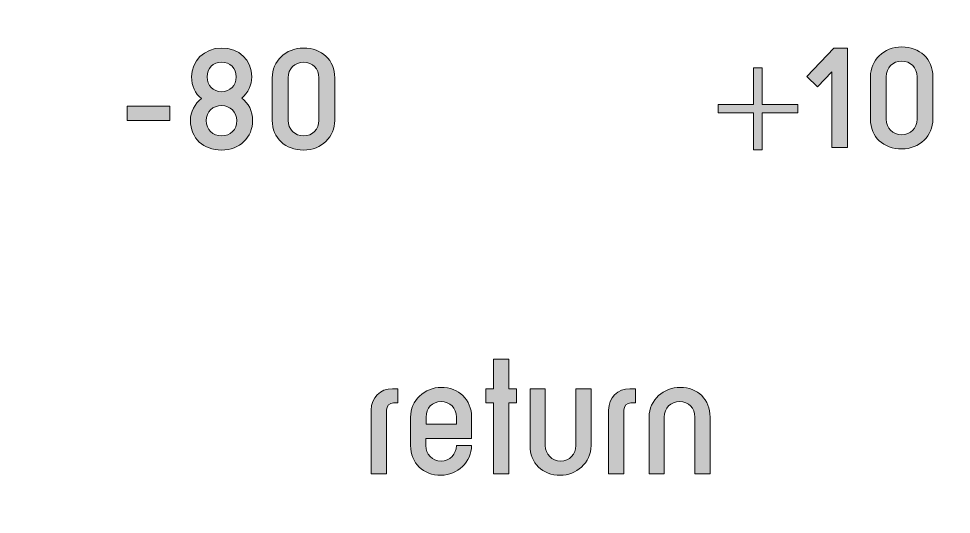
# Model space of a CAD drawing. Extents: x 246 to 922, y -755 to -114.
# Drawn here: x 670.6 to 752.6, y -438.4 to -394.8 of the extents above; entities that cross this region are included whole.
import ezdxf

# ---------------------------------------------------------------- set-up
doc = ezdxf.new("R2010")
doc.units = 0
doc.header["$MEASUREMENT"] = 0
doc.layers.add('laser_marking', color=7, linetype='Continuous', lineweight=0)
doc.layers.add('レイヤー 1', color=7, linetype='Continuous', lineweight=0)

# ---------------------------------------------------------------- blocks, each defined once
blk = doc.blocks.new('Block_0')
at = {"layer": 'レイヤー 1', "color": 7, "lineweight": 9}
blk.add_open_spline([(849.484, -597.413), (849.484, -597.413), (849.485, -755.493), (849.485, -755.493), (849.485, -755.493), (904.59, -755.389), (904.59, -755.389), (914.293, -755.37), (921.421, -747.834), (922.353, -738.227), (922.353, -738.227), (922.342, -133.156), (922.342, -133.156), (922.342, -123.344), (914.288, -115.499), (904.511, -115.499), (904.511, -115.499), (267.972, -115.512), (267.972, -115.512), (256.027, -114.198), (246.527, -120.932), (245.642, -133.065), (245.642, -133.065), (245.642, -736.617), (245.642, -736.617), (245.578, -746.711), (252.914, -755.296), (263.021, -755.323), (263.021, -755.323), (317.803, -755.472), (317.803, -755.472), (317.803, -755.472), (317.842, -597.12), (317.842, -597.12), (317.842, -597.12), (373.605, -541.724), (373.605, -541.724), (373.605, -541.724), (793.567, -542.245), (793.567, -542.245), (793.567, -542.245), (849.484, -597.413), (849.484, -597.413)], degree=3, knots=[0, 0, 0, 0, 1, 1, 1, 2, 2, 2, 3, 3, 3, 4, 4, 4, 5, 5, 5, 6, 6, 6, 7, 7, 7, 8, 8, 8, 9, 9, 9, 10, 10, 10, 11, 11, 11, 12, 12, 12, 13, 13, 13, 14, 14, 14, 14], dxfattribs=at)
blk = doc.blocks.new('Block_3')
at = {"layer": 'laser_marking'}
for points, knots in [([(740.831, -400.802), (740.831, -400.802), (739.871, -399.891), (739.871, -399.891), (739.871, -399.891), (742.27, -397.42), (742.27, -397.42), (742.27, -397.42), (743.469, -397.42), (743.469, -397.42), (743.469, -397.42), (743.469, -406.151), (743.469, -406.151), (743.469, -406.151), (742.078, -406.151), (742.078, -406.151), (742.078, -406.151), (742.078, -399.483), (742.078, -399.483), (742.078, -399.483), (740.831, -400.802), (740.831, -400.802)], [0, 0, 0, 0, 1, 1, 1, 2, 2, 2, 3, 3, 3, 4, 4, 4, 5, 5, 5, 6, 6, 6, 7, 7, 7, 7]), ([(745.475, -403.657), (745.475, -403.657), (745.475, -399.915), (745.475, -399.915), (745.475, -398.476), (746.626, -397.3), (748.233, -397.3), (749.816, -397.3), (750.968, -398.355), (750.968, -399.915), (750.968, -399.915), (750.968, -403.657), (750.968, -403.657), (750.968, -405.096), (749.816, -406.271), (748.233, -406.271), (746.626, -406.271), (745.475, -405.216), (745.475, -403.657)], [0, 0, 0, 0, 1, 1, 1, 2, 2, 2, 3, 3, 3, 4, 4, 4, 5, 5, 5, 6, 6, 6, 6]), ([(749.577, -403.657), (749.577, -403.657), (749.577, -399.915), (749.577, -399.915), (749.577, -399.123), (749.001, -398.547), (748.233, -398.547), (747.442, -398.547), (746.866, -399.123), (746.866, -399.915), (746.866, -399.915), (746.866, -403.657), (746.866, -403.657), (746.866, -404.424), (747.442, -405.024), (748.233, -405.024), (749.001, -405.024), (749.577, -404.424), (749.577, -403.657)], [0, 0, 0, 0, 1, 1, 1, 2, 2, 2, 3, 3, 3, 4, 4, 4, 5, 5, 5, 6, 6, 6, 6]), ([(735.202, -399.124), (735.202, -399.124), (735.969, -399.124), (735.969, -399.124), (735.969, -399.124), (735.969, -402.362), (735.969, -402.362), (735.969, -402.362), (739.087, -402.362), (739.087, -402.362), (739.087, -402.362), (739.087, -403.082), (739.087, -403.082), (739.087, -403.082), (735.969, -403.082), (735.969, -403.082), (735.969, -403.082), (735.969, -406.344), (735.969, -406.344), (735.969, -406.344), (735.202, -406.344), (735.202, -406.344), (735.202, -406.344), (735.202, -403.082), (735.202, -403.082), (735.202, -403.082), (732.083, -403.082), (732.083, -403.082), (732.083, -403.082), (732.083, -402.362), (732.083, -402.362), (732.083, -402.362), (735.202, -402.362), (735.202, -402.362), (735.202, -402.362), (735.202, -399.124), (735.202, -399.124)], [0, 0, 0, 0, 1, 1, 1, 2, 2, 2, 3, 3, 3, 4, 4, 4, 5, 5, 5, 6, 6, 6, 7, 7, 7, 8, 8, 8, 9, 9, 9, 10, 10, 10, 11, 11, 11, 12, 12, 12, 12])]:
    blk.add_open_spline(points, degree=3, knots=knots, dxfattribs=at)
blk = doc.blocks.new('Block_4')
at = {"layer": 'laser_marking'}
for points, knots in [([(685.672, -403.777), (685.672, -402.985), (686.056, -402.29), (686.632, -401.834), (686.104, -401.402), (685.769, -400.73), (685.769, -399.939), (685.769, -398.548), (686.872, -397.396), (688.407, -397.396), (689.966, -397.396), (691.07, -398.428), (691.07, -399.939), (691.07, -400.659), (690.734, -401.33), (690.182, -401.81), (690.782, -402.242), (691.142, -402.914), (691.142, -403.777), (691.142, -405.216), (690.014, -406.368), (688.407, -406.368), (686.824, -406.368), (685.672, -405.336), (685.672, -403.777)], [0, 0, 0, 0, 1, 1, 1, 2, 2, 2, 3, 3, 3, 4, 4, 4, 5, 5, 5, 6, 6, 6, 7, 7, 7, 8, 8, 8, 8]), ([(692.873, -403.753), (692.873, -403.753), (692.873, -400.011), (692.873, -400.011), (692.873, -398.572), (694.024, -397.396), (695.631, -397.396), (697.214, -397.396), (698.365, -398.452), (698.365, -400.011), (698.365, -400.011), (698.365, -403.753), (698.365, -403.753), (698.365, -405.192), (697.214, -406.368), (695.631, -406.368), (694.024, -406.368), (692.873, -405.312), (692.873, -403.753)], [0, 0, 0, 0, 1, 1, 1, 2, 2, 2, 3, 3, 3, 4, 4, 4, 5, 5, 5, 6, 6, 6, 6]), ([(689.703, -399.939), (689.703, -399.171), (689.151, -398.644), (688.407, -398.644), (687.664, -398.644), (687.136, -399.171), (687.136, -399.939), (687.136, -400.683), (687.664, -401.234), (688.407, -401.234), (689.151, -401.234), (689.703, -400.683), (689.703, -399.939)], [0, 0, 0, 0, 1, 1, 1, 2, 2, 2, 3, 3, 3, 4, 4, 4, 4]), ([(696.974, -403.753), (696.974, -403.753), (696.974, -400.011), (696.974, -400.011), (696.974, -399.219), (696.398, -398.644), (695.631, -398.644), (694.839, -398.644), (694.264, -399.219), (694.264, -400.011), (694.264, -400.011), (694.264, -403.753), (694.264, -403.753), (694.264, -404.521), (694.839, -405.12), (695.631, -405.12), (696.398, -405.12), (696.974, -404.521), (696.974, -403.753)], [0, 0, 0, 0, 1, 1, 1, 2, 2, 2, 3, 3, 3, 4, 4, 4, 5, 5, 5, 6, 6, 6, 6]), ([(683.846, -402.506), (683.846, -402.506), (683.846, -403.753), (683.846, -403.753), (683.846, -403.753), (680.104, -403.753), (680.104, -403.753), (680.104, -403.753), (680.104, -402.506), (680.104, -402.506), (680.104, -402.506), (683.846, -402.506), (683.846, -402.506)], [0, 0, 0, 0, 1, 1, 1, 2, 2, 2, 3, 3, 3, 4, 4, 4, 4]), ([(689.75, -403.777), (689.75, -403.009), (689.175, -402.458), (688.407, -402.458), (687.64, -402.458), (687.064, -402.985), (687.064, -403.777), (687.064, -404.568), (687.64, -405.12), (688.407, -405.12), (689.199, -405.12), (689.75, -404.568), (689.75, -403.777)], [0, 0, 0, 0, 1, 1, 1, 2, 2, 2, 3, 3, 3, 4, 4, 4, 4])]:
    blk.add_open_spline(points, degree=3, knots=knots, dxfattribs=at)
blk = doc.blocks.new('Block_20')
at = {"layer": 'laser_marking'}
for points, knots in [([(711.652, -428.598), (711.652, -428.598), (711.652, -427.351), (711.652, -427.351), (711.652, -427.351), (712.323, -427.351), (712.323, -427.351), (712.323, -427.351), (712.323, -424.736), (712.323, -424.736), (712.323, -424.736), (713.667, -424.736), (713.667, -424.736), (713.667, -424.736), (713.667, -427.351), (713.667, -427.351), (713.667, -427.351), (714.338, -427.351), (714.338, -427.351), (714.338, -427.351), (714.338, -428.598), (714.338, -428.598), (714.338, -428.598), (713.667, -428.598), (713.667, -428.598), (713.667, -428.598), (713.667, -434.835), (713.667, -434.835), (713.667, -434.835), (712.323, -434.835), (712.323, -434.835), (712.323, -434.835), (712.323, -428.598), (712.323, -428.598), (712.323, -428.598), (711.652, -428.598), (711.652, -428.598)], [0, 0, 0, 0, 1, 1, 1, 2, 2, 2, 3, 3, 3, 4, 4, 4, 5, 5, 5, 6, 6, 6, 7, 7, 7, 8, 8, 8, 9, 9, 9, 10, 10, 10, 11, 11, 11, 12, 12, 12, 12]), ([(703.443, -427.351), (703.443, -427.351), (703.923, -427.351), (703.923, -427.351), (703.923, -427.351), (703.923, -428.598), (703.923, -428.598), (703.923, -428.598), (703.539, -428.598), (703.539, -428.598), (703.179, -428.598), (702.915, -428.838), (702.915, -429.222), (702.915, -429.222), (702.915, -434.835), (702.915, -434.835), (702.915, -434.835), (701.572, -434.835), (701.572, -434.835), (701.572, -434.835), (701.572, -429.222), (701.572, -429.222), (701.572, -428.119), (702.363, -427.351), (703.443, -427.351)], [0, 0, 0, 0, 1, 1, 1, 2, 2, 2, 3, 3, 3, 4, 4, 4, 5, 5, 5, 6, 6, 6, 7, 7, 7, 8, 8, 8, 8]), ([(705.028, -432.34), (705.028, -432.34), (705.028, -429.846), (705.028, -429.846), (705.028, -428.407), (706.275, -427.231), (707.714, -427.231), (709.273, -427.231), (710.401, -428.287), (710.401, -429.846), (710.401, -429.846), (710.401, -431.717), (710.401, -431.717), (710.401, -431.717), (706.371, -431.717), (706.371, -431.717), (706.371, -431.717), (706.371, -432.34), (706.371, -432.34), (706.371, -433.108), (706.947, -433.708), (707.714, -433.708), (708.506, -433.708), (709.058, -433.108), (709.058, -432.34), (709.058, -432.34), (710.401, -432.34), (710.401, -432.34), (710.401, -433.78), (709.153, -434.955), (707.714, -434.955), (706.155, -434.955), (705.028, -433.899), (705.028, -432.34)], [0, 0, 0, 0, 1, 1, 1, 2, 2, 2, 3, 3, 3, 4, 4, 4, 5, 5, 5, 6, 6, 6, 7, 7, 7, 8, 8, 8, 9, 9, 9, 10, 10, 10, 11, 11, 11, 11]), ([(715.54, -432.34), (715.54, -432.34), (715.54, -427.351), (715.54, -427.351), (715.54, -427.351), (716.883, -427.351), (716.883, -427.351), (716.883, -427.351), (716.883, -432.34), (716.883, -432.34), (716.883, -433.108), (717.458, -433.708), (718.226, -433.708), (719.018, -433.708), (719.569, -433.108), (719.569, -432.34), (719.569, -432.34), (719.569, -427.351), (719.569, -427.351), (719.569, -427.351), (720.913, -427.351), (720.913, -427.351), (720.913, -427.351), (720.913, -432.34), (720.913, -432.34), (720.913, -433.899), (719.569, -434.955), (718.202, -434.955), (716.643, -434.955), (715.54, -433.899), (715.54, -432.34)], [0, 0, 0, 0, 1, 1, 1, 2, 2, 2, 3, 3, 3, 4, 4, 4, 5, 5, 5, 6, 6, 6, 7, 7, 7, 8, 8, 8, 9, 9, 9, 10, 10, 10, 10]), ([(724.322, -427.351), (724.322, -427.351), (724.802, -427.351), (724.802, -427.351), (724.802, -427.351), (724.802, -428.598), (724.802, -428.598), (724.802, -428.598), (724.418, -428.598), (724.418, -428.598), (724.059, -428.598), (723.794, -428.838), (723.794, -429.222), (723.794, -429.222), (723.794, -434.835), (723.794, -434.835), (723.794, -434.835), (722.451, -434.835), (722.451, -434.835), (722.451, -434.835), (722.451, -429.222), (722.451, -429.222), (722.451, -428.119), (723.243, -427.351), (724.322, -427.351)], [0, 0, 0, 0, 1, 1, 1, 2, 2, 2, 3, 3, 3, 4, 4, 4, 5, 5, 5, 6, 6, 6, 7, 7, 7, 8, 8, 8, 8]), ([(728.737, -427.231), (730.297, -427.231), (731.376, -428.287), (731.376, -429.846), (731.376, -429.846), (731.376, -434.835), (731.376, -434.835), (731.376, -434.835), (730.033, -434.835), (730.033, -434.835), (730.033, -434.835), (730.033, -429.846), (730.033, -429.846), (730.033, -429.054), (729.481, -428.479), (728.689, -428.479), (727.922, -428.479), (727.346, -429.054), (727.346, -429.846), (727.346, -429.846), (727.346, -434.835), (727.346, -434.835), (727.346, -434.835), (726.003, -434.835), (726.003, -434.835), (726.003, -434.835), (726.003, -429.846), (726.003, -429.846), (726.003, -428.287), (727.346, -427.231), (728.737, -427.231)], [0, 0, 0, 0, 1, 1, 1, 2, 2, 2, 3, 3, 3, 4, 4, 4, 5, 5, 5, 6, 6, 6, 7, 7, 7, 8, 8, 8, 9, 9, 9, 10, 10, 10, 10]), ([(709.058, -429.846), (709.058, -429.054), (708.506, -428.479), (707.714, -428.479), (706.947, -428.479), (706.395, -429.054), (706.395, -429.846), (706.395, -429.846), (706.395, -430.469), (706.395, -430.469), (706.395, -430.469), (709.058, -430.469), (709.058, -430.469), (709.058, -430.469), (709.058, -429.846), (709.058, -429.846)], [0, 0, 0, 0, 1, 1, 1, 2, 2, 2, 3, 3, 3, 4, 4, 4, 5, 5, 5, 5])]:
    blk.add_open_spline(points, degree=3, knots=knots, dxfattribs=at)

msp = doc.modelspace()

# ---------------------------------------------------------------- hatches: boundary and pattern name
h = msp.add_hatch(color=256)
h.dxf.hatch_style = 1
edge = h.paths.add_edge_path()
edge.add_spline(control_points=[(683.846, -402.506), (683.846, -402.506), (683.846, -403.753), (683.846, -403.753), (683.846, -403.753), (680.104, -403.753), (680.104, -403.753), (680.104, -403.753), (680.104, -402.506), (680.104, -402.506), (680.104, -402.506), (683.846, -402.506), (683.846, -402.506)], knot_values=[0, 0, 0, 0, 1, 1, 1, 2, 2, 2, 3, 3, 3, 4, 4, 4, 4], degree=3, periodic=0)
edge = h.paths.add_edge_path()
edge.add_spline(control_points=[(691.142, -403.777), (691.142, -402.914), (690.782, -402.242), (690.182, -401.81)], knot_values=[5, 5, 5, 5, 6, 6, 6, 6], degree=3, periodic=0)
edge.add_spline(control_points=[(690.182, -401.81), (690.734, -401.33), (691.07, -400.659), (691.07, -399.939)], knot_values=[4, 4, 4, 4, 5, 5, 5, 5], degree=3, periodic=0)
edge.add_spline(control_points=[(691.07, -399.939), (691.07, -398.428), (689.966, -397.396), (688.407, -397.396)], knot_values=[3, 3, 3, 3, 4, 4, 4, 4], degree=3, periodic=0)
edge.add_spline(control_points=[(688.407, -397.396), (686.872, -397.396), (685.769, -398.548), (685.769, -399.939)], knot_values=[2, 2, 2, 2, 3, 3, 3, 3], degree=3, periodic=0)
edge.add_spline(control_points=[(685.769, -399.939), (685.769, -400.73), (686.104, -401.402), (686.632, -401.834)], knot_values=[1, 1, 1, 1, 2, 2, 2, 2], degree=3, periodic=0)
edge.add_spline(control_points=[(686.632, -401.834), (686.056, -402.29), (685.672, -402.985), (685.672, -403.777)], knot_values=[0, 0, 0, 0, 1, 1, 1, 1], degree=3, periodic=0)
edge.add_spline(control_points=[(685.672, -403.777), (685.672, -405.336), (686.824, -406.368), (688.407, -406.368)], knot_values=[7, 7, 7, 7, 8, 8, 8, 8], degree=3, periodic=0)
edge.add_spline(control_points=[(688.407, -406.368), (690.014, -406.368), (691.142, -405.216), (691.142, -403.777)], knot_values=[6, 6, 6, 6, 7, 7, 7, 7], degree=3, periodic=0)
edge = h.paths.add_edge_path(flags=16)
edge.add_spline(control_points=[(689.703, -399.939), (689.703, -399.171), (689.151, -398.644), (688.407, -398.644), (687.664, -398.644), (687.136, -399.171), (687.136, -399.939), (687.136, -400.683), (687.664, -401.234), (688.407, -401.234), (689.151, -401.234), (689.703, -400.683), (689.703, -399.939)], knot_values=[0, 0, 0, 0, 1, 1, 1, 2, 2, 2, 3, 3, 3, 4, 4, 4, 4], degree=3, periodic=0)
edge = h.paths.add_edge_path(flags=16)
edge.add_spline(control_points=[(689.75, -403.777), (689.75, -403.009), (689.175, -402.458), (688.407, -402.458), (687.64, -402.458), (687.064, -402.985), (687.064, -403.777), (687.064, -404.568), (687.64, -405.12), (688.407, -405.12), (689.199, -405.12), (689.75, -404.568), (689.75, -403.777)], knot_values=[0, 0, 0, 0, 1, 1, 1, 2, 2, 2, 3, 3, 3, 4, 4, 4, 4], degree=3, periodic=0)
edge = h.paths.add_edge_path()
edge.add_spline(control_points=[(698.365, -403.753), (698.365, -403.753), (698.365, -400.011), (698.365, -400.011)], knot_values=[3.00001, 3.00001, 3.00001, 3.00001, 4, 4, 4, 4], degree=3, periodic=0)
edge.add_spline(control_points=[(698.365, -400.011), (698.365, -398.452), (697.214, -397.396), (695.631, -397.396)], knot_values=[2, 2, 2, 2, 3, 3, 3, 3], degree=3, periodic=0)
edge.add_spline(control_points=[(695.631, -397.396), (694.024, -397.396), (692.873, -398.572), (692.873, -400.011)], knot_values=[1, 1, 1, 1, 2, 2, 2, 2], degree=3, periodic=0)
edge.add_spline(control_points=[(692.873, -400.011), (692.873, -400.011), (692.873, -403.753), (692.873, -403.753)], knot_values=[0.00001, 0.00001, 0.00001, 0.00001, 1, 1, 1, 1], degree=3, periodic=0)
edge.add_spline(control_points=[(692.873, -403.753), (692.873, -405.312), (694.024, -406.368), (695.631, -406.368)], knot_values=[5, 5, 5, 5, 6, 6, 6, 6], degree=3, periodic=0)
edge.add_spline(control_points=[(695.631, -406.368), (697.214, -406.368), (698.365, -405.192), (698.365, -403.753)], knot_values=[4, 4, 4, 4, 5, 5, 5, 5], degree=3, periodic=0)
edge = h.paths.add_edge_path(flags=16)
edge.add_spline(control_points=[(696.974, -403.753), (696.974, -403.753), (696.974, -400.011), (696.974, -400.011)], knot_values=[0.00001, 0.00001, 0.00001, 0.00001, 1, 1, 1, 1], degree=3, periodic=0)
edge.add_spline(control_points=[(696.974, -400.011), (696.974, -399.219), (696.398, -398.644), (695.631, -398.644)], knot_values=[1, 1, 1, 1, 2, 2, 2, 2], degree=3, periodic=0)
edge.add_spline(control_points=[(695.631, -398.644), (694.839, -398.644), (694.264, -399.219), (694.264, -400.011)], knot_values=[2, 2, 2, 2, 3, 3, 3, 3], degree=3, periodic=0)
edge.add_spline(control_points=[(694.264, -400.011), (694.264, -400.011), (694.264, -403.753), (694.264, -403.753)], knot_values=[3.00001, 3.00001, 3.00001, 3.00001, 4, 4, 4, 4], degree=3, periodic=0)
edge.add_spline(control_points=[(694.264, -403.753), (694.264, -404.521), (694.839, -405.12), (695.631, -405.12)], knot_values=[4, 4, 4, 4, 5, 5, 5, 5], degree=3, periodic=0)
edge.add_spline(control_points=[(695.631, -405.12), (696.398, -405.12), (696.974, -404.521), (696.974, -403.753)], knot_values=[5, 5, 5, 5, 6, 6, 6, 6], degree=3, periodic=0)
edge = h.paths.add_edge_path()
edge.add_spline(control_points=[(735.202, -399.124), (735.202, -399.124), (735.969, -399.124), (735.969, -399.124), (735.969, -399.124), (735.969, -402.362), (735.969, -402.362), (735.969, -402.362), (739.087, -402.362), (739.087, -402.362), (739.087, -402.362), (739.087, -403.082), (739.087, -403.082), (739.087, -403.082), (735.969, -403.082), (735.969, -403.082), (735.969, -403.082), (735.969, -406.344), (735.969, -406.344), (735.969, -406.344), (735.202, -406.344), (735.202, -406.344), (735.202, -406.344), (735.202, -403.082), (735.202, -403.082), (735.202, -403.082), (732.083, -403.082), (732.083, -403.082), (732.083, -403.082), (732.083, -402.362), (732.083, -402.362), (732.083, -402.362), (735.202, -402.362), (735.202, -402.362), (735.202, -402.362), (735.202, -399.124), (735.202, -399.124)], knot_values=[0, 0, 0, 0, 1, 1, 1, 2, 2, 2, 3, 3, 3, 4, 4, 4, 5, 5, 5, 6, 6, 6, 7, 7, 7, 8, 8, 8, 9, 9, 9, 10, 10, 10, 11, 11, 11, 12, 12, 12, 12], degree=3, periodic=0)
edge = h.paths.add_edge_path()
edge.add_spline(control_points=[(740.831, -400.802), (740.831, -400.802), (739.871, -399.891), (739.871, -399.891), (739.871, -399.891), (742.27, -397.42), (742.27, -397.42), (742.27, -397.42), (743.469, -397.42), (743.469, -397.42), (743.469, -397.42), (743.469, -406.151), (743.469, -406.151), (743.469, -406.151), (742.078, -406.151), (742.078, -406.151), (742.078, -406.151), (742.078, -399.483), (742.078, -399.483), (742.078, -399.483), (740.831, -400.802), (740.831, -400.802)], knot_values=[0, 0, 0, 0, 0.999999, 0.999999, 0.999999, 1.999999, 1.999999, 1.999999, 2.999999, 2.999999, 2.999999, 3.999999, 3.999999, 3.999999, 4.999999, 4.999999, 4.999999, 5.999999, 5.999999, 5.999999, 6.999999, 6.999999, 6.999999, 6.999999], degree=3, periodic=0)
edge = h.paths.add_edge_path()
edge.add_spline(control_points=[(750.968, -403.657), (750.968, -403.657), (750.968, -399.915), (750.968, -399.915)], knot_values=[3.00001, 3.00001, 3.00001, 3.00001, 4, 4, 4, 4], degree=3, periodic=0)
edge.add_spline(control_points=[(750.968, -399.915), (750.968, -398.355), (749.816, -397.3), (748.233, -397.3)], knot_values=[2, 2, 2, 2, 3, 3, 3, 3], degree=3, periodic=0)
edge.add_spline(control_points=[(748.233, -397.3), (746.626, -397.3), (745.475, -398.476), (745.475, -399.915)], knot_values=[1, 1, 1, 1, 2, 2, 2, 2], degree=3, periodic=0)
edge.add_spline(control_points=[(745.475, -399.915), (745.475, -399.915), (745.475, -403.657), (745.475, -403.657)], knot_values=[0.00001, 0.00001, 0.00001, 0.00001, 1, 1, 1, 1], degree=3, periodic=0)
edge.add_spline(control_points=[(745.475, -403.657), (745.475, -405.216), (746.626, -406.271), (748.233, -406.271)], knot_values=[5, 5, 5, 5, 6, 6, 6, 6], degree=3, periodic=0)
edge.add_spline(control_points=[(748.233, -406.271), (749.816, -406.271), (750.968, -405.096), (750.968, -403.657)], knot_values=[4, 4, 4, 4, 5, 5, 5, 5], degree=3, periodic=0)
edge = h.paths.add_edge_path(flags=16)
edge.add_spline(control_points=[(749.577, -403.657), (749.577, -403.657), (749.577, -399.915), (749.577, -399.915)], knot_values=[0.00001, 0.00001, 0.00001, 0.00001, 1, 1, 1, 1], degree=3, periodic=0)
edge.add_spline(control_points=[(749.577, -399.915), (749.577, -399.123), (749.001, -398.547), (748.233, -398.547)], knot_values=[1, 1, 1, 1, 2, 2, 2, 2], degree=3, periodic=0)
edge.add_spline(control_points=[(748.233, -398.547), (747.442, -398.547), (746.866, -399.123), (746.866, -399.915)], knot_values=[2, 2, 2, 2, 3, 3, 3, 3], degree=3, periodic=0)
edge.add_spline(control_points=[(746.866, -399.915), (746.866, -399.915), (746.866, -403.657), (746.866, -403.657)], knot_values=[3.00001, 3.00001, 3.00001, 3.00001, 4, 4, 4, 4], degree=3, periodic=0)
edge.add_spline(control_points=[(746.866, -403.657), (746.866, -404.424), (747.442, -405.024), (748.233, -405.024)], knot_values=[4, 4, 4, 4, 5, 5, 5, 5], degree=3, periodic=0)
edge.add_spline(control_points=[(748.233, -405.024), (749.001, -405.024), (749.577, -404.424), (749.577, -403.657)], knot_values=[5, 5, 5, 5, 6, 6, 6, 6], degree=3, periodic=0)
h = msp.add_hatch(color=256)
h.dxf.hatch_style = 1
edge = h.paths.add_edge_path()
edge.add_spline(control_points=[(702.915, -434.835), (702.915, -434.835), (702.915, -429.222), (702.915, -429.222)], knot_values=[4.00001, 4.00001, 4.00001, 4.00001, 4.99999, 4.99999, 4.99999, 4.99999], degree=3, periodic=0)
edge.add_spline(control_points=[(702.915, -429.222), (702.915, -428.838), (703.179, -428.598), (703.539, -428.598)], knot_values=[3, 3, 3, 3, 4, 4, 4, 4], degree=3, periodic=0)
edge.add_spline(control_points=[(703.539, -428.598), (703.539, -428.598), (703.923, -428.598), (703.923, -428.598)], knot_values=[2.00001, 2.00001, 2.00001, 2.00001, 3, 3, 3, 3], degree=3, periodic=0)
edge.add_spline(control_points=[(703.923, -428.598), (703.923, -428.598), (703.923, -427.351), (703.923, -427.351)], knot_values=[1.00001, 1.00001, 1.00001, 1.00001, 1.99999, 1.99999, 1.99999, 1.99999], degree=3, periodic=0)
edge.add_spline(control_points=[(703.923, -427.351), (703.923, -427.351), (703.443, -427.351), (703.443, -427.351)], knot_values=[0.00001, 0.00001, 0.00001, 0.00001, 0.99999, 0.99999, 0.99999, 0.99999], degree=3, periodic=0)
edge.add_spline(control_points=[(703.443, -427.351), (702.363, -427.351), (701.572, -428.119), (701.572, -429.222)], knot_values=[7, 7, 7, 7, 8, 8, 8, 8], degree=3, periodic=0)
edge.add_spline(control_points=[(701.572, -429.222), (701.572, -429.222), (701.572, -434.835), (701.572, -434.835)], knot_values=[6.00001, 6.00001, 6.00001, 6.00001, 7, 7, 7, 7], degree=3, periodic=0)
edge.add_spline(control_points=[(701.572, -434.835), (701.572, -434.835), (702.915, -434.835), (702.915, -434.835)], knot_values=[5.00001, 5.00001, 5.00001, 5.00001, 5.99999, 5.99999, 5.99999, 5.99999], degree=3, periodic=0)
edge = h.paths.add_edge_path()
edge.add_spline(control_points=[(710.401, -431.717), (710.401, -431.717), (710.401, -429.846), (710.401, -429.846)], knot_values=[3.00001, 3.00001, 3.00001, 3.00001, 3.99999, 3.99999, 3.99999, 3.99999], degree=3, periodic=0)
edge.add_spline(control_points=[(710.401, -429.846), (710.401, -428.287), (709.273, -427.231), (707.714, -427.231)], knot_values=[2, 2, 2, 2, 3, 3, 3, 3], degree=3, periodic=0)
edge.add_spline(control_points=[(707.714, -427.231), (706.275, -427.231), (705.028, -428.407), (705.028, -429.846)], knot_values=[1, 1, 1, 1, 2, 2, 2, 2], degree=3, periodic=0)
edge.add_spline(control_points=[(705.028, -429.846), (705.028, -429.846), (705.028, -432.34), (705.028, -432.34)], knot_values=[0.00001, 0.00001, 0.00001, 0.00001, 1, 1, 1, 1], degree=3, periodic=0)
edge.add_spline(control_points=[(705.028, -432.34), (705.028, -433.899), (706.155, -434.955), (707.714, -434.955)], knot_values=[10, 10, 10, 10, 11, 11, 11, 11], degree=3, periodic=0)
edge.add_spline(control_points=[(707.714, -434.955), (709.153, -434.955), (710.401, -433.78), (710.401, -432.34)], knot_values=[9, 9, 9, 9, 10, 10, 10, 10], degree=3, periodic=0)
edge.add_spline(control_points=[(710.401, -432.34), (710.401, -432.34), (709.058, -432.34), (709.058, -432.34)], knot_values=[8.00001, 8.00001, 8.00001, 8.00001, 9, 9, 9, 9], degree=3, periodic=0)
edge.add_spline(control_points=[(709.058, -432.34), (709.058, -433.108), (708.506, -433.708), (707.714, -433.708)], knot_values=[7, 7, 7, 7, 8, 8, 8, 8], degree=3, periodic=0)
edge.add_spline(control_points=[(707.714, -433.708), (706.947, -433.708), (706.371, -433.108), (706.371, -432.34)], knot_values=[6, 6, 6, 6, 7, 7, 7, 7], degree=3, periodic=0)
edge.add_spline(control_points=[(706.371, -432.34), (706.371, -432.34), (706.371, -431.717), (706.371, -431.717)], knot_values=[5.00001, 5.00001, 5.00001, 5.00001, 6, 6, 6, 6], degree=3, periodic=0)
edge.add_spline(control_points=[(706.371, -431.717), (706.371, -431.717), (710.401, -431.717), (710.401, -431.717)], knot_values=[4.00001, 4.00001, 4.00001, 4.00001, 4.99999, 4.99999, 4.99999, 4.99999], degree=3, periodic=0)
edge = h.paths.add_edge_path(flags=17)
edge.add_spline(control_points=[(709.058, -429.846), (709.058, -429.054), (708.506, -428.479), (707.714, -428.479)], knot_values=[0, 0, 0, 0, 1, 1, 1, 1], degree=3, periodic=0)
edge.add_spline(control_points=[(707.714, -428.479), (706.947, -428.479), (706.395, -429.054), (706.395, -429.846)], knot_values=[1, 1, 1, 1, 2, 2, 2, 2], degree=3, periodic=0)
edge.add_spline(control_points=[(706.395, -429.846), (706.395, -429.846), (706.395, -430.469), (706.395, -430.469), (706.395, -430.469), (709.058, -430.469), (709.058, -430.469), (709.058, -430.469), (709.058, -429.846), (709.058, -429.846)], knot_values=[2.00003, 2.00003, 2.00003, 2.00003, 3, 3, 3, 4, 4, 4, 4.99997, 4.99997, 4.99997, 4.99997], degree=3, periodic=0)
edge = h.paths.add_edge_path()
edge.add_spline(control_points=[(711.652, -428.598), (711.652, -428.598), (711.652, -427.351), (711.652, -427.351), (711.652, -427.351), (712.323, -427.351), (712.323, -427.351), (712.323, -427.351), (712.323, -424.736), (712.323, -424.736), (712.323, -424.736), (713.667, -424.736), (713.667, -424.736), (713.667, -424.736), (713.667, -427.351), (713.667, -427.351), (713.667, -427.351), (714.338, -427.351), (714.338, -427.351), (714.338, -427.351), (714.338, -428.598), (714.338, -428.598), (714.338, -428.598), (713.667, -428.598), (713.667, -428.598), (713.667, -428.598), (713.667, -434.835), (713.667, -434.835), (713.667, -434.835), (712.323, -434.835), (712.323, -434.835), (712.323, -434.835), (712.323, -428.598), (712.323, -428.598), (712.323, -428.598), (711.652, -428.598), (711.652, -428.598)], knot_values=[0, 0, 0, 0, 1, 1, 1, 2, 2, 2, 3, 3, 3, 4, 4, 4, 5, 5, 5, 6, 6, 6, 7, 7, 7, 8, 8, 8, 9, 9, 9, 10, 10, 10, 11, 11, 11, 12, 12, 12, 12], degree=3, periodic=0)
edge = h.paths.add_edge_path()
edge.add_spline(control_points=[(716.883, -432.34), (716.883, -432.34), (716.883, -427.351), (716.883, -427.351)], knot_values=[2.00001, 2.00001, 2.00001, 2.00001, 3, 3, 3, 3], degree=3, periodic=0)
edge.add_spline(control_points=[(716.883, -427.351), (716.883, -427.351), (715.54, -427.351), (715.54, -427.351)], knot_values=[1.00001, 1.00001, 1.00001, 1.00001, 1.99999, 1.99999, 1.99999, 1.99999], degree=3, periodic=0)
edge.add_spline(control_points=[(715.54, -427.351), (715.54, -427.351), (715.54, -432.34), (715.54, -432.34)], knot_values=[0.00001, 0.00001, 0.00001, 0.00001, 0.99999, 0.99999, 0.99999, 0.99999], degree=3, periodic=0)
edge.add_spline(control_points=[(715.54, -432.34), (715.54, -433.899), (716.643, -434.955), (718.202, -434.955)], knot_values=[9, 9, 9, 9, 10, 10, 10, 10], degree=3, periodic=0)
edge.add_spline(control_points=[(718.202, -434.955), (719.569, -434.955), (720.913, -433.899), (720.913, -432.34)], knot_values=[8, 8, 8, 8, 9, 9, 9, 9], degree=3, periodic=0)
edge.add_spline(control_points=[(720.913, -432.34), (720.913, -432.34), (720.913, -427.351), (720.913, -427.351)], knot_values=[7.00001, 7.00001, 7.00001, 7.00001, 8, 8, 8, 8], degree=3, periodic=0)
edge.add_spline(control_points=[(720.913, -427.351), (720.913, -427.351), (719.569, -427.351), (719.569, -427.351)], knot_values=[6.00001, 6.00001, 6.00001, 6.00001, 6.99999, 6.99999, 6.99999, 6.99999], degree=3, periodic=0)
edge.add_spline(control_points=[(719.569, -427.351), (719.569, -427.351), (719.569, -432.34), (719.569, -432.34)], knot_values=[5.00001, 5.00001, 5.00001, 5.00001, 5.99999, 5.99999, 5.99999, 5.99999], degree=3, periodic=0)
edge.add_spline(control_points=[(719.569, -432.34), (719.569, -433.108), (719.018, -433.708), (718.226, -433.708)], knot_values=[4, 4, 4, 4, 5, 5, 5, 5], degree=3, periodic=0)
edge.add_spline(control_points=[(718.226, -433.708), (717.458, -433.708), (716.883, -433.108), (716.883, -432.34)], knot_values=[3, 3, 3, 3, 4, 4, 4, 4], degree=3, periodic=0)
edge = h.paths.add_edge_path()
edge.add_spline(control_points=[(723.794, -434.835), (723.794, -434.835), (723.794, -429.222), (723.794, -429.222)], knot_values=[4.00001, 4.00001, 4.00001, 4.00001, 4.99999, 4.99999, 4.99999, 4.99999], degree=3, periodic=0)
edge.add_spline(control_points=[(723.794, -429.222), (723.794, -428.838), (724.059, -428.598), (724.418, -428.598)], knot_values=[3, 3, 3, 3, 4, 4, 4, 4], degree=3, periodic=0)
edge.add_spline(control_points=[(724.418, -428.598), (724.418, -428.598), (724.802, -428.598), (724.802, -428.598)], knot_values=[2.00001, 2.00001, 2.00001, 2.00001, 3, 3, 3, 3], degree=3, periodic=0)
edge.add_spline(control_points=[(724.802, -428.598), (724.802, -428.598), (724.802, -427.351), (724.802, -427.351)], knot_values=[1.00001, 1.00001, 1.00001, 1.00001, 1.99999, 1.99999, 1.99999, 1.99999], degree=3, periodic=0)
edge.add_spline(control_points=[(724.802, -427.351), (724.802, -427.351), (724.322, -427.351), (724.322, -427.351)], knot_values=[0.00001, 0.00001, 0.00001, 0.00001, 0.99999, 0.99999, 0.99999, 0.99999], degree=3, periodic=0)
edge.add_spline(control_points=[(724.322, -427.351), (723.243, -427.351), (722.451, -428.119), (722.451, -429.222)], knot_values=[7, 7, 7, 7, 8, 8, 8, 8], degree=3, periodic=0)
edge.add_spline(control_points=[(722.451, -429.222), (722.451, -429.222), (722.451, -434.835), (722.451, -434.835)], knot_values=[6.00001, 6.00001, 6.00001, 6.00001, 7, 7, 7, 7], degree=3, periodic=0)
edge.add_spline(control_points=[(722.451, -434.835), (722.451, -434.835), (723.794, -434.835), (723.794, -434.835)], knot_values=[5.00001, 5.00001, 5.00001, 5.00001, 5.99999, 5.99999, 5.99999, 5.99999], degree=3, periodic=0)
edge = h.paths.add_edge_path()
edge.add_spline(control_points=[(727.346, -434.835), (727.346, -434.835), (727.346, -429.846), (727.346, -429.846)], knot_values=[6.00001, 6.00001, 6.00001, 6.00001, 6.99999, 6.99999, 6.99999, 6.99999], degree=3, periodic=0)
edge.add_spline(control_points=[(727.346, -429.846), (727.346, -429.054), (727.922, -428.479), (728.689, -428.479)], knot_values=[5, 5, 5, 5, 6, 6, 6, 6], degree=3, periodic=0)
edge.add_spline(control_points=[(728.689, -428.479), (729.481, -428.479), (730.033, -429.054), (730.033, -429.846)], knot_values=[4, 4, 4, 4, 5, 5, 5, 5], degree=3, periodic=0)
edge.add_spline(control_points=[(730.033, -429.846), (730.033, -429.846), (730.033, -434.835), (730.033, -434.835)], knot_values=[3.00001, 3.00001, 3.00001, 3.00001, 4, 4, 4, 4], degree=3, periodic=0)
edge.add_spline(control_points=[(730.033, -434.835), (730.033, -434.835), (731.376, -434.835), (731.376, -434.835)], knot_values=[2.00001, 2.00001, 2.00001, 2.00001, 2.99999, 2.99999, 2.99999, 2.99999], degree=3, periodic=0)
edge.add_spline(control_points=[(731.376, -434.835), (731.376, -434.835), (731.376, -429.846), (731.376, -429.846)], knot_values=[1.00001, 1.00001, 1.00001, 1.00001, 1.99999, 1.99999, 1.99999, 1.99999], degree=3, periodic=0)
edge.add_spline(control_points=[(731.376, -429.846), (731.376, -428.287), (730.297, -427.231), (728.737, -427.231)], knot_values=[0, 0, 0, 0, 1, 1, 1, 1], degree=3, periodic=0)
edge.add_spline(control_points=[(728.737, -427.231), (727.346, -427.231), (726.003, -428.287), (726.003, -429.846)], knot_values=[9, 9, 9, 9, 10, 10, 10, 10], degree=3, periodic=0)
edge.add_spline(control_points=[(726.003, -429.846), (726.003, -429.846), (726.003, -434.835), (726.003, -434.835)], knot_values=[8.00001, 8.00001, 8.00001, 8.00001, 9, 9, 9, 9], degree=3, periodic=0)
edge.add_spline(control_points=[(726.003, -434.835), (726.003, -434.835), (727.346, -434.835), (727.346, -434.835)], knot_values=[7.00001, 7.00001, 7.00001, 7.00001, 7.99999, 7.99999, 7.99999, 7.99999], degree=3, periodic=0)

# ---------------------------------------------------------------- block references
at = {"layer": 'laser_marking'}
for name in ['Block_4', 'Block_3', 'Block_20']:
    msp.add_blockref(name, (0, 0), dxfattribs=at)
at = {"layer": 'レイヤー 1'}
msp.add_blockref('Block_0', (0, 0), dxfattribs=at)

doc.saveas('drawing.dxf')
